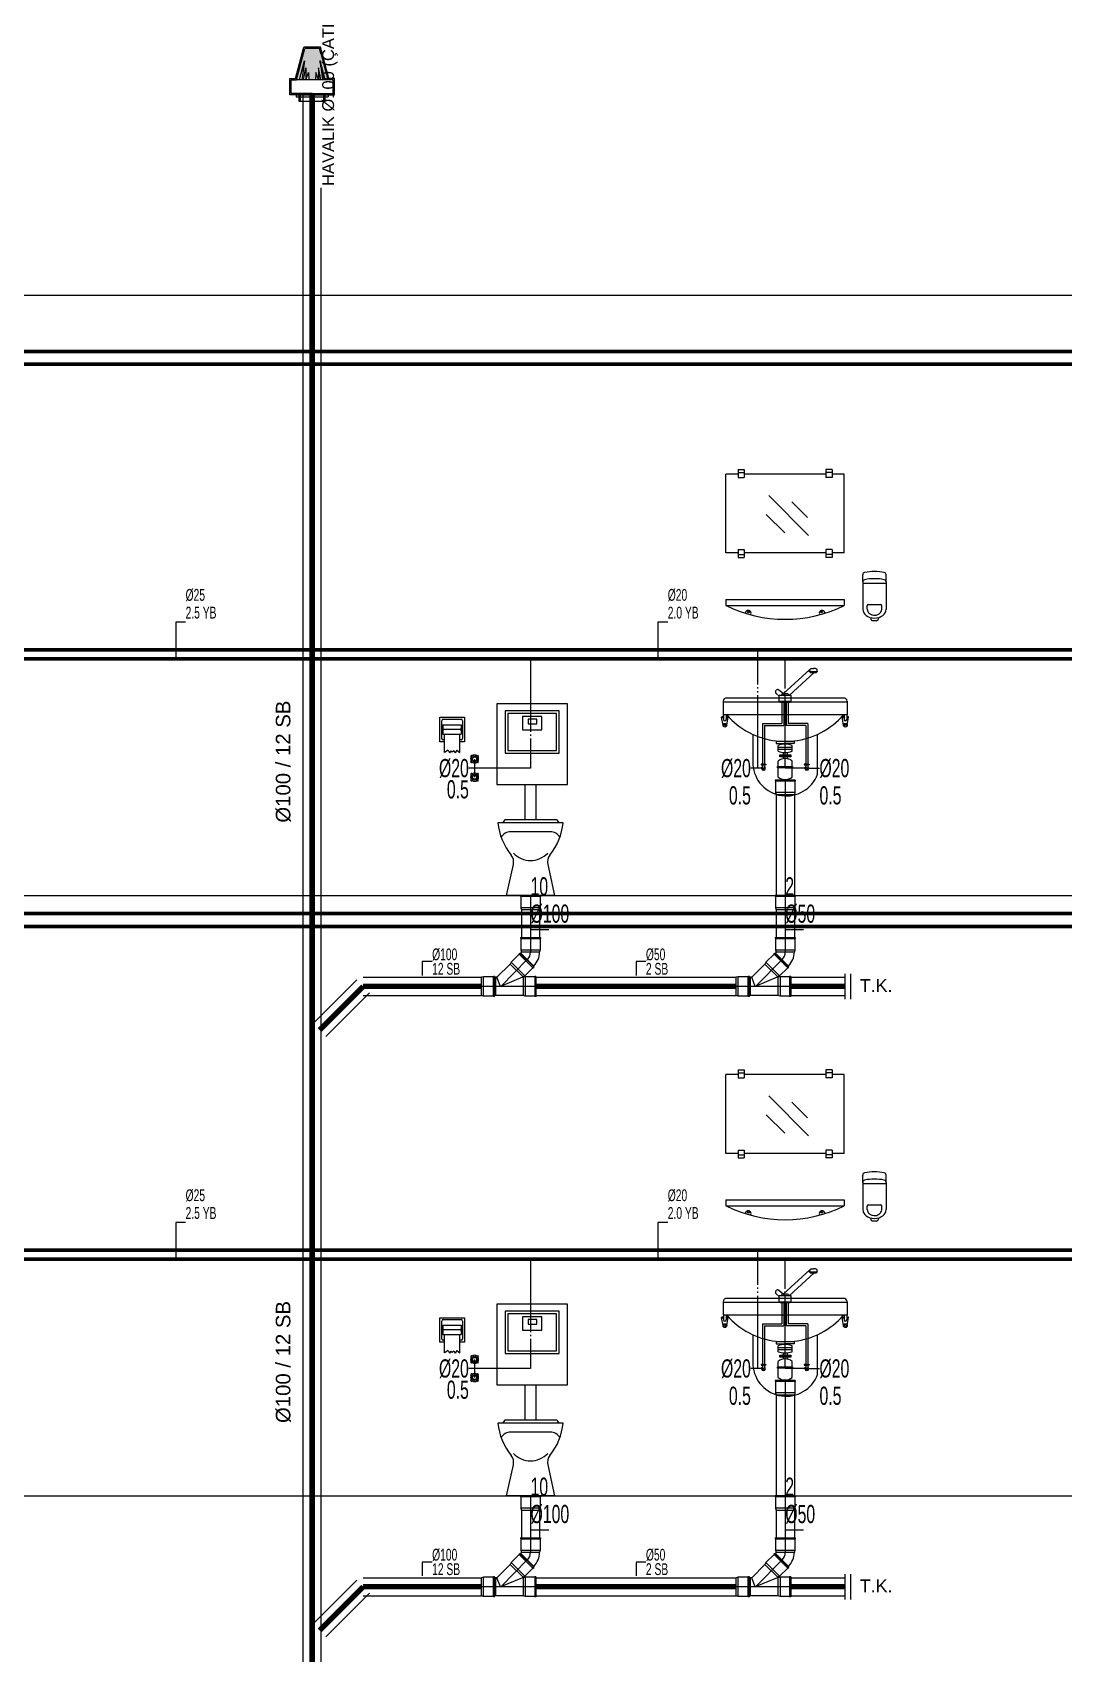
# Model space of a CAD drawing. Header units: centimetres. Extents: x -3962 to 30527, y -2 to 2802.
# Drawn here: x 17106 to 17673, y 913 to 1804 of the extents above; entities that cross this region are included whole.
import ezdxf
from ezdxf.enums import TextEntityAlignment as Align

# ---------------------------------------------------------------- set-up
doc = ezdxf.new("R2010")
doc.units = ezdxf.units.CM
for name, pattern in [('BASMA HATTI', [31, 25, -6]), ('PIS', [38, 30, -8]), ('PISSU HATTI', [26, 20, -6]), ('SICAK', [4.6, 4, -0.15, 0.075, -0.15, 0.075, -0.15]), ('SOGUK', [4.375, 4, -0.15, 0.075, -0.15])]:
    doc.linetypes.add(name, pattern=pattern)
for name, color, linetype in [('MTY-PIS-SU-BORUSU', 6, 'PIS'), ('MTY-PISSU-BORU-TAVANDAN', 6, 'PISSU HATTI'), ('MTY-PISSU-CAP', 211, 'CONTINUOUS'), ('MTY-PVC', 43, 'CONTINUOUS'), ('MTY-SICAKSU-BORU', 1, 'BASMA HATTI'), ('MTY-SOGUKSU-BORU', 5, 'CONTINUOUS'), ('MTY-TEFRIS', 15, 'CONTINUOUS'), ('MTY-TEMIZSU-CAP', 101, 'CONTINUOUS'), ('MTY-YUK-BIRIMI', 7, 'CONTINUOUS'), ('ROTAS-PIS-SU-BORUSU', 6, 'PIS'), ('ROTAS-PISSU-CAP', 211, 'CONTINUOUS'), ('ROTAS-PVC', 43, 'CONTINUOUS'), ('ROTAS-SEMA', 8, 'CONTINUOUS'), ('ROTAS-SICAKSU-BORU', 1, 'BASMA HATTI'), ('ROTAS-SOGUKSU-BORU', 5, 'CONTINUOUS'), ('ROTAS-TEFRIS', 15, 'CONTINUOUS')]:
    doc.layers.add(name, color=color, linetype=linetype)
doc.styles.add('CAP', font='wturkce.SHX', dxfattribs={"width": 0.65})
doc.styles.add('MTY_CAP', font='wturkce.SHX', dxfattribs={"width": 0.65, "height": 20})
doc.styles.add('ROTAS', font='arial.ttf')
doc.linetypes.add('PİS SU', pattern='A,6,-0.4,[")",Standard,S=1,R=0,X=-0.1,Y=-0.375],-0.2', length=6.6)

# ---------------------------------------------------------------- blocks, each defined once
blk = doc.blocks.new('KLOZET1 KOLON')
at = {"layer": 'MTY-SOGUKSU-BORU', "linetype": 'SOGUK', "ltscale": 10}
for p, q in [((0, 130), (0, 70)), ((-30.75, 75), (-30.75, 65)), ((0, 70), (-30.74, 70))]:
    blk.add_line(p, q, dxfattribs=at)
at = {"layer": 'MTY-TEFRIS', "color": 2}
for p, q in [((20.33, 105.41), (-18.6, 105.41)), ((-18.6, 105.41), (-18.6, 61.05)), ((15.66, 101.52), (-13.93, 101.52)), ((-13.93, 101.52), (-13.93, 78.17)), ((14.22, 100.08), (-12.49, 100.08)), ((-12.49, 100.08), (-12.49, 79.61)), ((6.2, 98.31), (-4.47, 98.31)), ((-4.47, 98.31), (-4.47, 90.98)), ((6.2, 90.98), (6.2, 98.31)), ((14.22, 79.61), (14.22, 100.08)), ((15.66, 78.17), (15.66, 101.52)), ((20.33, 61.05), (20.33, 105.41)), ((-49.8, 84.47), (-49.8, 97.91)), ((-49.8, 97.91), (-36.36, 97.91)), ((-48.79, 86.32), (-48.79, 96.06)), ((-48.12, 91.86), (-48.79, 91.86)), ((-48.79, 91.86), (-48.79, 90.52)), ((-48.79, 90.52), (-48.12, 90.52)), ((-48.12, 93.71), (-48.12, 88.67)), ((-48.12, 93.71), (-38.04, 93.71)), ((-48.12, 90.52), (-48.12, 91.86)), ((-38.04, 91.19), (-48.12, 91.19)), ((-47.95, 96.9), (-38.21, 96.9)), ((-38.04, 93.71), (-38.04, 88.67)), ((-38.04, 91.86), (-37.37, 91.86)), ((-38.04, 90.52), (-38.04, 91.86)), ((-37.37, 90.52), (-38.04, 90.52)), ((-37.37, 96.06), (-37.37, 86.32)), ((-37.37, 91.86), (-37.37, 90.52)), ((-36.36, 97.91), (-36.36, 84.47)), ((-4.47, 90.98), (6.2, 90.98)), ((3.46, 96.95), (-1.31, 96.95)), ((-1.31, 96.95), (-1.31, 94.29)), ((-1.31, 94.29), (3.46, 94.29)), ((3.46, 94.29), (3.46, 96.95)), ((-47.28, 84.47), (-49.8, 84.47)), ((-48.12, 88.67), (-38.04, 88.67)), ((-47.28, 85.48), (-47.95, 85.48)), ((-47.28, 78.59), (-47.28, 88.67)), ((-38.88, 78.59), (-38.88, 88.67)), ((-38.88, 78.59), (-38.88, 88.67)), ((-38.21, 85.48), (-38.88, 85.48)), ((-36.36, 84.47), (-38.88, 84.47)), ((-45.29, 79.81), (-47.28, 78.59)), ((-45.29, 79.81), (-44.6, 78.35)), ((-43.76, 79.57), (-44.6, 78.35)), ((-43.76, 79.57), (-43.08, 78.84)), ((-42.24, 79.57), (-43.08, 78.84)), ((-42.24, 79.57), (-41.4, 78.46)), ((-40.56, 79.83), (-41.4, 78.46)), ((-40.56, 79.83), (-38.88, 78.59)), ((-13.93, 78.17), (15.66, 78.17)), ((-12.49, 79.61), (14.22, 79.61)), ((-18.6, 61.05), (20.33, 61.05)), ((-3.11, 61.05), (-3.11, 41.5)), ((2.9, 61.05), (2.9, 41.5)), ((17.91, 40), (-17.91, 40)), ((-14.2, 41.5), (-15.36, 40)), ((14.4, 41.5), (-14.2, 41.5)), ((14.4, 41.5), (15.56, 40)), ((10.91, 35), (-10.91, 35)), ((-13.25, 0), (-9.42, 17.01)), ((9.42, 17.01), (13.25, 0)), ((13.25, 0), (-13.25, 0)), ((-13.25, 0), (13.25, 0))]:
    blk.add_line(p, q, dxfattribs=at)
at = {"layer": 'MTY-TEFRIS', "color": 4}
for centre, radius in [((-30.75, 75), 1.54), ((-30.75, 75), 1.1), ((-30.75, 65), 1.54), ((-30.75, 65), 1.1)]:
    blk.add_circle(centre, radius, dxfattribs=at)
at = {"layer": 'MTY-TEFRIS', "color": 2}
for centre, radius, start, end in [((-47.95, 96.06), 0.84, 90, 180), ((-38.21, 96.06), 0.84, 0, 90), ((-47.95, 86.32), 0.84, 180, 270), ((-38.21, 86.32), 0.84, 270, 360), ((15.27, 43.1), 33.32, 185.34064, 219.04334), ((-15.27, 43.1), 33.32, 320.95666, 354.65936), ((-10.91, 29), 6, 90, 150.54771), ((10.91, 29), 6, 29.45229, 90), ((-15.28, 18.33), 6, 347.31961, 39.04334), ((0, 32.24), 13.03, 223.67167, 316.32833), ((15.28, 18.33), 6, 140.95666, 192.68039)]:
    blk.add_arc(centre, radius, start, end, dxfattribs=at)
at = {"layer": 'MTY-TEFRIS', "color": 4}
for centre, radius, start, end in [((-30.75, 75), 2.22, 144.42463, 215.30307), ((-32.48, 73.28), 0.321, 139.13539, 310.58802), ((-32.47, 76.73), 0.321, 49.13539, 220.58802), ((-34.63, 75.01), 2.44, 320.91318, 350.03622), ((-34.63, 75.01), 2.44, 9.69149, 38.67071), ((-30.76, 71.11), 2.44, 99.68719, 128.81024), ((-30.74, 78.89), 2.44, 231.05269, 260.03192), ((-30.75, 75), 2.22, 234.42033, 305.29878), ((-30.75, 75), 2.22, 101.18793, 125.29878), ((-30.75, 75), 2.22, 54.42033, 101.18793), ((-30.74, 78.89), 2.44, 279.68719, 308.81024), ((-30.76, 71.11), 2.44, 51.05269, 80.03192), ((-26.86, 74.99), 2.44, 140.91318, 170.03622), ((-26.86, 74.99), 2.44, 189.69149, 218.67071), ((-29.02, 73.27), 0.321, 229.13539, 40.58802), ((-29.02, 76.72), 0.321, 319.13539, 130.58802), ((-30.75, 75), 2.22, 341.62361, 35.30307), ((-30.75, 75), 2.22, 324.42463, 341.62361), ((-30.75, 65), 2.22, 144.34276, 215.22121), ((-32.48, 63.28), 0.321, 139.05352, 310.50616), ((-32.47, 66.73), 0.321, 49.05352, 220.50616), ((-34.63, 65.01), 2.44, 320.83131, 349.95435), ((-34.63, 65.01), 2.44, 9.60962, 38.58885), ((-30.76, 61.11), 2.44, 99.60533, 128.72837), ((-30.73, 68.89), 2.44, 230.97083, 259.95006), ((-30.75, 65), 2.22, 234.33847, 305.21692), ((-30.75, 65), 2.22, 101.10606, 125.21692), ((-30.75, 65), 2.22, 54.33847, 101.10606), ((-30.76, 61.11), 2.44, 50.97083, 79.95006), ((-30.73, 68.89), 2.44, 279.60533, 308.72837), ((-26.86, 64.99), 2.44, 140.83131, 169.95435), ((-26.86, 64.99), 2.44, 189.60962, 218.58885), ((-29.03, 63.27), 0.321, 229.05352, 40.50616), ((-29.01, 66.72), 0.321, 319.05352, 130.50616), ((-30.75, 65), 2.22, 324.34276, 341.54174), ((-30.75, 65), 2.22, 341.54174, 35.22121)]:
    blk.add_arc(centre, radius, start, end, dxfattribs=at)
at = {"layer": 'MTY-TEMIZSU-CAP', "lineweight": -3, "ltscale": 100}
blk.add_line((-30.75, 70), (-33.91, 70), dxfattribs=at)
at = {"layer": 'MTY-PISSU-CAP', "lineweight": -3, "ltscale": 100, "style": 'CAP', "width": 0.65}
blk.add_attdef('PSCP', text='', height=10, dxfattribs=at).set_placement((0, -10), align=Align.MIDDLE_LEFT)
at = {"layer": 'MTY-TEMIZSU-CAP', "color": 101, "style": 'CAP', "width": 0.65}
blk.add_attdef('SOCP', text='', height=10, dxfattribs=at).set_placement((-33.91, 70), align=Align.MIDDLE_RIGHT)
at = {"layer": 'MTY-YUK-BIRIMI', "color": 101, "style": 'CAP', "width": 0.65}
blk.add_attdef('SO', text='', height=10, dxfattribs=at).set_placement((-33.91, 58.33), align=Align.MIDDLE_RIGHT)
at = {"layer": 'MTY-YUK-BIRIMI', "color": 211, "lineweight": -3, "ltscale": 100, "style": 'CAP', "width": 0.65}
blk.add_attdef('PS', text='', height=10, dxfattribs=at).set_placement((0, 5), align=Align.MIDDLE_LEFT)
blk = doc.blocks.new('PVC CATAL SAG')
at = {"layer": 'MTY-PIS-SU-BORUSU', "linetype": 'PİS SU', "ltscale": 5}
for p, q in [((0, 0), (0, -23.03)), ((0, -23.03), (0, -31.02)), ((-1.76, -35.26), (-16.12, -49.85)), ((3, -50), (-27, -50))]:
    blk.add_line(p, q, dxfattribs=at)
blk.add_arc((-6, -31.02), 6, 315, 0, dxfattribs=at)
at = {"layer": 'MTY-PISSU-CAP', "lineweight": -3, "ltscale": 100}
for p, q in [((0, -15.84), (0, -25.84)), ((10, -18.89), (0, -18.89))]:
    blk.add_line(p, q, dxfattribs=at)
at = {"layer": 'MTY-PVC', "color": 43}
for p, q in [((-5.5, 0), (-5.5, -0.6)), ((5.5, 0), (-5.5, 0)), ((-5.3, -0.6), (-5.5, -0.6)), ((5.3, -0.6), (-5.3, -0.6)), ((-5.3, -0.6), (-5.3, -6.85)), ((5.3, -6.85), (-5.3, -6.85)), ((-5.3, -6.85), (-5, -7.99)), ((5, -7.99), (-5, -7.99)), ((-5, -7.99), (-5, -22.87)), ((5.3, -6.85), (5, -7.99)), ((5, -7.99), (5, -22.87)), ((5.5, -0.6), (5.3, -0.6)), ((5.3, -0.6), (5.3, -6.85)), ((5.5, 0), (5.5, -0.6)), ((-5.5, -23.03), (-5.5, -23.63)), ((-5.5, -23.03), (-4.97, -23.03)), ((-5.5, -23.63), (-5.3, -23.63)), ((-5.3, -23.63), (5.3, -23.63)), ((-5.3, -23.63), (-5.3, -29.88)), ((-5, -23.03), (5.03, -23.03)), ((5.03, -23.03), (5.5, -23.03)), ((5.3, -23.63), (5.5, -23.63)), ((5.3, -23.63), (5.3, -29.88)), ((5.5, -23.03), (5.5, -23.63)), ((-6.17, -32.27), (-10.59, -36.69)), ((-5.88, -31.7), (-6.31, -32.13)), ((-5.88, -31.7), (-6.31, -32.13)), ((-6.31, -32.13), (-6.17, -32.27)), ((-6.31, -32.13), (-6.17, -32.27)), ((-6.17, -32.27), (1.33, -39.76)), ((-5.88, -31.7), (-5.58, -32.01)), ((-5.88, -31.7), (-5.58, -32.01)), ((-5.29, -31.73), (-5.58, -32.01)), ((-5.58, -32.01), (1.54, -39.13)), ((-5.3, -29.88), (5.3, -29.88)), ((-5.3, -29.88), (-5, -31.02)), ((-5.29, -31.73), (1.78, -38.8)), ((-5, -31.02), (5, -31.02)), ((5.3, -29.88), (5, -31.02)), ((-19.73, -44.5), (-20.33, -44.5)), ((-20.33, -44.7), (-20.33, -44.5)), ((-19.73, -45), (-19.73, -44.5)), ((-11.15, -37.73), (-18.46, -45)), ((-10.59, -36.69), (-11.15, -37.73)), ((-11.15, -37.73), (-4.14, -44.75)), ((-10.59, -36.69), (-3.09, -44.18)), ((-3.09, -44.18), (-4.14, -44.75)), ((1.33, -39.76), (-3.09, -44.18)), ((1.33, -39.76), (1.47, -39.9)), ((1.33, -39.76), (1.47, -39.9)), ((1.89, -39.48), (1.47, -39.9)), ((1.89, -39.48), (1.47, -39.9)), ((1.78, -38.8), (1.5, -39.08)), ((1.5, -39.08), (1.89, -39.48)), ((1.5, -39.08), (1.89, -39.48)), ((3, -44.5), (2.4, -44.5)), ((2.4, -44.5), (2.4, -44.7)), ((3, -44.5), (3, -45)), ((-25.86, -44.7), (-27, -45)), ((-27, -55), (-27, -45)), ((-25.86, -55.3), (-25.86, -44.7)), ((-20.33, -44.7), (-25.86, -44.7)), ((-20.33, -55.3), (-20.33, -44.7)), ((-19.73, -55), (-19.73, -45)), ((-19.33, -45), (-19.73, -45)), ((-18.46, -45), (-19.33, -45)), ((-19.33, -45), (-19.33, -55)), ((-19.33, -45), (-19.33, -55)), ((-19.33, -55), (-19.33, -45)), ((-19.33, -45), (-19.33, -55)), ((-16.5, -50), (-18.46, -45)), ((-4.43, -45), (-16.5, -50)), ((-4.14, -44.75), (-4.43, -45)), ((-4.02, -45), (-4.42, -45)), ((-2.88, -44.7), (-4.02, -45)), ((-4.02, -45), (-4.02, -55)), ((2.4, -44.7), (-2.88, -44.7)), ((-2.88, -44.7), (-2.88, -55.3)), ((2.4, -44.7), (2.4, -55.3)), ((3, -45), (3, -55)), ((-25.86, -55.3), (-27, -55)), ((-20.33, -55.3), (-25.86, -55.3)), ((-20.33, -55.5), (-20.33, -55.3)), ((-19.73, -55.5), (-20.33, -55.5)), ((-19.73, -55.5), (-19.73, -55)), ((-19.33, -55), (-19.73, -55)), ((-4.02, -55), (-19.33, -55)), ((-2.88, -55.3), (-4.02, -55)), ((2.4, -55.3), (-2.88, -55.3)), ((2.4, -55.3), (2.4, -55.5)), ((3, -55.5), (2.4, -55.5)), ((3, -55), (3, -55.5))]:
    blk.add_line(p, q, dxfattribs=at)
for radius in [1, 11]:
    blk.add_arc((-6, -31.02), radius, 315, 0, dxfattribs=at)
blk = doc.blocks.new('LAVABO1 KOLON')
at = {"layer": 'MTY-PISSU-BORU-TAVANDAN', "linetype": 'PİS SU', "ltscale": 5}
blk.add_line((0, 63.37), (0, 0), dxfattribs=at)
at = {"layer": 'MTY-PVC', "color": 43}
for p, q in [((-5.5, 63.37), (-5.5, 62.77)), ((-5.03, 63.37), (-5.5, 63.37)), ((-5.3, 62.77), (-5.5, 62.77)), ((5.3, 62.77), (-5.3, 62.77)), ((-5.3, 62.77), (-5.3, 56.52)), ((5, 63.37), (-5.03, 63.37)), ((5.5, 63.37), (4.97, 63.37)), ((5.5, 62.77), (5.3, 62.77)), ((5.3, 62.77), (5.3, 56.52)), ((5.5, 63.37), (5.5, 62.77)), ((5.3, 56.52), (-5.3, 56.52)), ((-5.3, 56.52), (-5, 55.38)), ((5, 55.38), (-5, 55.38)), ((-5, 55.38), (-5, 0)), ((5.3, 56.52), (5, 55.38)), ((5, 55.38), (5, 0))]:
    blk.add_line(p, q, dxfattribs=at)
at = {"layer": 'MTY-SICAKSU-BORU', "linetype": 'SICAK', "ltscale": 10}
for p, q in [((-15, 70), (-15, 135)), ((-13.06, 70), (-15.15, 70))]:
    blk.add_line(p, q, dxfattribs=at)
at = {"layer": 'MTY-SOGUKSU-BORU', "linetype": 'SOGUK', "ltscale": 10}
for p, q in [((0, 70), (0, 130)), ((11.84, 70), (0, 70))]:
    blk.add_line(p, q, dxfattribs=at)
at = {"layer": 'MTY-TEFRIS', "color": 2}
for p, q in [((-25.82, 234.09), (-22.51, 234.09)), ((-25.82, 234.09), (-25.82, 229.75)), ((-25.82, 232.44), (-22.51, 232.44)), ((-22.51, 234.09), (-22.51, 229.75)), ((22.38, 234.09), (22.38, 229.75)), ((25.69, 234.09), (22.38, 234.09)), ((25.69, 232.44), (22.38, 232.44)), ((25.69, 234.09), (25.69, 229.75)), ((-32.57, 188.24), (-32.57, 231.58)), ((-25.82, 231.58), (-32.57, 231.58)), ((-25.82, 229.75), (-22.51, 229.75)), ((22.38, 231.58), (-22.51, 231.58)), ((25.69, 229.75), (22.38, 229.75)), ((32.43, 231.58), (25.69, 231.58)), ((32.43, 188.24), (32.43, 231.58)), ((12.73, 197.94), (-9.11, 219.78)), ((12.3, 207.69), (3.7, 216.28)), ((-0.23, 199.25), (-10.42, 209.44)), ((-25.82, 188.24), (-32.57, 188.24)), ((-25.82, 190.07), (-22.51, 190.07)), ((-25.82, 190.07), (-25.82, 185.73)), ((-25.82, 187.38), (-22.51, 187.38)), ((-22.51, 190.07), (-22.51, 185.73)), ((22.38, 188.24), (-22.51, 188.24)), ((25.69, 190.07), (22.38, 190.07)), ((22.38, 190.07), (22.38, 185.73)), ((25.69, 187.38), (22.38, 187.38)), ((25.69, 190.07), (25.69, 185.73)), ((32.43, 188.24), (25.69, 188.24)), ((-25.82, 185.73), (-22.51, 185.73)), ((25.69, 185.73), (22.38, 185.73)), ((42.63, 172.3), (42.63, 176.3)), ((42.63, 172.3), (42.63, 157.29)), ((42.63, 171.69), (55.43, 171.69)), ((55.43, 172.3), (55.43, 176.3)), ((55.43, 172.3), (55.43, 157.29)), ((-32.57, 162.6), (32.43, 162.6)), ((-32.57, 162.6), (-32.57, 159.35)), ((32.43, 162.6), (32.43, 159.35)), ((42.63, 160.49), (42.63, 157.29)), ((-32.57, 159.35), (32.43, 159.35)), ((45.03, 157.29), (45.03, 159.25)), ((45.67, 159.89), (52.39, 159.89)), ((47.03, 152.73), (47.03, 151.69)), ((47.83, 150.89), (47.03, 151.69)), ((50.23, 150.89), (51.03, 151.69)), ((51.03, 152.73), (51.03, 151.69)), ((53.03, 157.29), (53.03, 159.25)), ((50.23, 150.89), (47.83, 150.89))]:
    blk.add_line(p, q, dxfattribs=at)
at = {"layer": 'MTY-TEFRIS', "color": 4}
for p, q in [((13.42, 124.12), (-1.18, 110.86)), ((15.9, 122.47), (2.06, 109.89)), ((13.33, 122.84), (13.42, 123.75)), ((13.33, 122.84), (15.52, 122.84)), ((13.73, 122.84), (13.73, 122.47)), ((17.24, 122.84), (13.73, 122.84)), ((13.73, 122.47), (17.24, 122.47)), ((14.5, 124.72), (15.52, 124.72)), ((16.54, 124.72), (15.52, 124.72)), ((17.71, 122.84), (15.52, 122.84)), ((17.24, 122.47), (17.24, 122.84)), ((17.71, 122.84), (17.61, 123.75)), ((32.13, 108.5), (-32.26, 108.5)), ((-4.98, 112.8), (-5.17, 112.58)), ((-5.05, 111.05), (-3.37, 109.62)), ((-1.11, 110.92), (-3.46, 112.92)), ((-3.37, 106.7), (-3.37, 109.89)), ((3.21, 109.89), (-3.37, 109.89)), ((-2.17, 109.96), (-2.24, 109.89)), ((-1.1, 110.86), (-0.08, 110.86)), ((0.94, 110.86), (-0.08, 110.86)), ((3.21, 106.7), (3.21, 109.89)), ((-33.89, 98.28), (-34.71, 98.28)), ((-34.19, 106.7), (-34.19, 99.25)), ((34.06, 106.3), (-34.19, 106.3)), ((34.06, 99.25), (-34.19, 99.25)), ((-33.89, 99.25), (-33.89, 96.72)), ((-32.42, 99.25), (-32.42, 96.72)), ((-31.61, 98.28), (-32.42, 98.28)), ((-3.37, 106.7), (3.21, 106.7)), ((-2.88, 106.7), (-2.88, 106.29)), ((-2.88, 106.29), (2.75, 106.29)), ((-2.14, 106.29), (-2.14, 106.1)), ((1.98, 106.09), (-2.14, 106.09)), ((-1.83, 106.07), (-1.83, 94.44)), ((-0.75, 106.07), (-0.75, 93.36)), ((0.59, 106.07), (0.59, 93.36)), ((1.67, 106.07), (1.67, 94.44)), ((1.98, 106.29), (1.98, 106.09)), ((2.75, 106.29), (2.75, 106.7)), ((31.48, 98.28), (32.29, 98.28)), ((32.29, 99.25), (32.29, 96.72)), ((33.76, 99.25), (33.76, 96.72)), ((33.76, 98.28), (34.58, 98.28)), ((34.06, 106.7), (34.06, 99.25)), ((-34.19, 93.55), (-34.97, 97.93)), ((-32.13, 93.55), (-31.35, 97.93)), ((-12.51, 94.44), (-12.51, 72.2)), ((-12.51, 94.44), (-1.83, 94.44)), ((-11.43, 93.36), (-11.43, 72.2)), ((-11.43, 93.36), (-0.75, 93.36)), ((11.27, 93.36), (0.59, 93.36)), ((12.35, 94.44), (1.67, 94.44)), ((11.27, 93.36), (11.27, 72.2)), ((12.35, 94.44), (12.35, 72.2)), ((32, 93.55), (31.22, 97.93)), ((34.06, 93.55), (34.84, 97.93)), ((-17.73, 71.86), (-17.73, 88.48)), ((-4.99, 84.92), (-4.99, 83.48)), ((4.86, 84.63), (-4.99, 84.63)), ((-4.99, 83.48), (-0.07, 83.48)), ((-3.84, 79.22), (-3.84, 82.47)), ((3.71, 81.31), (-3.84, 81.31)), ((3.71, 80.24), (-3.84, 80.24)), ((-1.15, 83.48), (-1.15, 83.13)), ((4.86, 83.48), (-0.07, 83.48)), ((1.02, 83.48), (1.02, 83.13)), ((3.71, 79.22), (3.71, 82.47)), ((4.86, 84.92), (4.86, 83.48)), ((17.73, 66.66), (17.73, 88.54)), ((-11.97, 72.2), (-13.33, 72.2)), ((-13.33, 72.2), (-13.33, 71.8)), ((-13.33, 71.8), (-11.97, 71.8)), ((-12.51, 71.8), (-12.51, 70)), ((-12.51, 71.8), (-12.51, 70)), ((-11.97, 72.2), (-10.61, 72.2)), ((-10.61, 71.8), (-11.97, 71.8)), ((-11.43, 71.8), (-11.43, 70)), ((-11.43, 71.8), (-11.43, 70)), ((-10.61, 72.2), (-10.61, 71.8)), ((-3.84, 70.82), (-3.84, 73.87)), ((-3.04, 76.14), (-3.04, 77.37)), ((-3.04, 77.37), (3.04, 77.37)), ((3.04, 76.8), (-3.04, 76.8)), ((3.04, 76.14), (-3.04, 76.14)), ((-1.15, 78.56), (-1.15, 77.37)), ((-1.15, 76.14), (-1.15, 75.24)), ((1.02, 78.56), (1.02, 77.37)), ((1.02, 76.14), (1.02, 75.24)), ((3.04, 77.37), (3.04, 76.14)), ((3.71, 70.82), (3.71, 73.87)), ((11.84, 72.2), (10.48, 72.2)), ((10.48, 72.2), (10.48, 71.8)), ((10.48, 71.8), (11.84, 71.8)), ((11.3, 71.8), (11.3, 70)), ((11.3, 71.8), (11.3, 70)), ((11.84, 72.2), (13.2, 72.2)), ((13.2, 71.8), (11.84, 71.8)), ((12.38, 71.8), (12.38, 70)), ((12.38, 71.8), (12.38, 70)), ((13.2, 72.2), (13.2, 71.8)), ((-12.51, 70), (-11.43, 70)), ((-4.34, 70.18), (-4.34, 70.82)), ((-4.34, 70.82), (4.07, 70.82)), ((4.07, 70.18), (-4.34, 70.18)), ((-3.84, 65.06), (-3.84, 70.18)), ((3.71, 65.06), (3.71, 70.18)), ((4.07, 70.82), (4.07, 70.18)), ((12.38, 70), (11.3, 70))]:
    blk.add_line(p, q, dxfattribs=at)
at = {"layer": 'MTY-TEFRIS', "color": 2}
for centre in [(-20.17, 155.82), (20.04, 155.82)]:
    blk.add_circle(centre, 0.437, dxfattribs=at)
at = {"layer": 'MTY-TEFRIS', "color": 4}
for centre, radius in [((-34.52, 97.85), 0.254), ((-31.8, 97.85), 0.254), ((31.67, 97.85), 0.254), ((34.39, 97.85), 0.254), ((-33.16, 93.55), 1.03), ((-33.16, 93.55), 0.556), ((33.03, 93.55), 1.03), ((33.03, 93.55), 0.556)]:
    blk.add_circle(centre, radius, dxfattribs=at)
at = {"layer": 'MTY-TEFRIS', "color": 2}
for centre, radius, start, end in [((43.91, 176.3), 1.28, 103.34236, 180), ((43.91, 172.3), 1.28, 103.34236, 180), ((49.03, 150.65), 27.43, 78.61461, 101.38539), ((49.03, 146.65), 27.43, 78.61461, 101.38539), ((54.15, 176.3), 1.28, 0, 76.65764), ((54.15, 172.3), 1.28, 0, 76.65764), ((-0.07, 225.21), 73.43, 243.73196, 296.26804), ((-20.32, 155.17), 1.53, 324.18851, 183.54429), ((20.19, 155.17), 1.53, 356.45571, 215.81149), ((45.67, 159.25), 0.64, 90, 180), ((52.39, 159.25), 0.64, 0, 90)]:
    blk.add_arc(centre, radius, start, end, dxfattribs=at)
at = {"layer": 'MTY-TEFRIS', "color": 4}
for centre, radius, start, end in [((14.5, 123.64), 1.08, 90, 174.07007), ((16.54, 123.64), 1.08, 5.92993, 90), ((-32.19, 106.5), 2.01, 88.09528, 174.20104), ((-4.35, 111.88), 1.08, 139.57371, 229.57371), ((-4.16, 112.1), 1.08, 49.57371, 139.57371), ((-1.1, 109.78), 1.08, 90, 174.07007), ((0.94, 109.78), 1.08, 5.92993, 90), ((32.06, 106.5), 2.01, 5.79896, 91.90472), ((-34.67, 97.98), 0.308, 97.40292, 189.73542), ((-0.07, 127.1), 42.47, 220.97797, 263.34526), ((-31.65, 97.98), 0.308, 350.26458, 82.59708), ((-0.07, 127.1), 42.47, 276.65474, 319.02203), ((31.52, 97.98), 0.308, 97.40292, 189.73542), ((34.54, 97.98), 0.308, 350.26458, 82.59708), ((-33.16, 96.72), 0.735, 180, 0), ((33.03, 96.72), 0.735, 180, 0), ((-0.07, 72.87), 10.32, 68.53271, 111.46729), ((0.55, 73.03), 18.32, 183.67178, 339.66251), ((-0.07, 88.83), 10.32, 248.53271, 291.46729), ((-0.07, 69.47), 5.8, 49.37058, 130.62942), ((-11.97, 70), 1.09, 119.88579, 60.11421), ((-11.97, 70.09), 0.548, 189.04535, 350.95465), ((-0.07, 69.47), 5.8, 229.37058, 310.62942), ((11.84, 70), 1.09, 119.88579, 60.11421), ((11.84, 70.09), 0.548, 189.04535, 350.95465)]:
    blk.add_arc(centre, radius, start, end, dxfattribs=at)
at = {"layer": 'MTY-TEFRIS', "color": 2}
blk.add_ellipse((49.03, 157.29), major_axis=(6.4, 0), ratio=0.75, start_param=3.141593, end_param=6.283185, dxfattribs=at)
blk.add_open_spline([(45.03, 157.29), (45.03, 156.85), (45.14, 156.42), (45.6, 155.59), (45.95, 155.2), (46.86, 154.56), (47.42, 154.32), (48.62, 154.06), (50.06, 154.05), (50.48, 154.26), (51.05, 154.49), (52, 155.09), (52.37, 155.48), (52.87, 156.29), (53.01, 156.73), (53.03, 157.2), (53.03, 157.24), (53.03, 157.29)], degree=3, knots=[0, 0, 0, 0, 0.442663, 0.442663, 0.885326, 0.885326, 1.327989, 1.327989, 1.770652, 1.770652, 2.213315, 2.213315, 2.655978, 2.655978, 3.098641, 3.098641, 3.141579, 3.141579, 3.141579, 3.141579], dxfattribs=at)
at = {"layer": 'MTY-TEMIZSU-CAP'}
for p, q in [((-15.15, 70), (-18.9, 70)), ((12.93, 70), (18.77, 70))]:
    blk.add_line(p, q, dxfattribs=at)
at = {"layer": 'MTY-PISSU-CAP', "lineweight": -3, "ltscale": 100, "style": 'CAP', "width": 0.65}
blk.add_attdef('PSCP', text='', height=10, dxfattribs=at).set_placement((0, -10), align=Align.MIDDLE_LEFT)
at = {"layer": 'MTY-TEMIZSU-CAP', "color": 101, "style": 'CAP', "width": 0.65}
blk.add_attdef('SCCP', text='', height=10, dxfattribs=at).set_placement((-18.9, 70), align=Align.MIDDLE_RIGHT)
blk.add_attdef('SOCP', text='', height=10, dxfattribs=at).set_placement((18.77, 70), align=Align.MIDDLE_LEFT)
at = {"layer": 'MTY-YUK-BIRIMI', "color": 101, "style": 'CAP', "width": 0.65}
blk.add_attdef('SC', text='', height=10, dxfattribs=at).set_placement((-18.9, 55), align=Align.MIDDLE_RIGHT)
blk.add_attdef('SO', text='', height=10, dxfattribs=at).set_placement((18.81, 55), align=Align.MIDDLE_LEFT)
at = {"layer": 'MTY-YUK-BIRIMI', "color": 211, "lineweight": -3, "ltscale": 100, "style": 'CAP', "width": 0.65}
blk.add_attdef('PS', text='', height=10, dxfattribs=at).set_placement((0, 5), align=Align.MIDDLE_LEFT)
blk = doc.blocks.new('MTY-PIS SU CAP SB')
at = {"layer": 'MTY-PISSU-CAP'}
for p, q in [((0.83, 1.17), (0, 1.17)), ((0, 1.17), (0, 0))]:
    blk.add_line(p, q, dxfattribs=at)
at = {"layer": 'MTY-PISSU-CAP', "style": 'MTY_CAP', "width": 0.65}
blk.add_attdef('PSCP_001', (0.83, 1.29), '', height=1, dxfattribs=at)
at = {"layer": 'MTY-YUK-BIRIMI', "color": 211, "style": 'MTY_CAP', "width": 0.65}
blk.add_attdef('PS_001', (0.83, 0.07), '', height=1, dxfattribs=at)
blk = doc.blocks.new('MTY-TEMIZ SU CAP MB')
at = {"layer": 'MTY-TEMIZSU-CAP'}
for p, q in [((0.83, 3.1), (0, 3.1)), ((0, 3.1), (0, 0))]:
    blk.add_line(p, q, dxfattribs=at)
at = {"layer": 'MTY-TEMIZSU-CAP', "style": 'MTY_CAP', "width": 0.65}
for tag, p in [('SOCP_001', (0.83, 4.92)), ('SCCP_001', (0.83, 1.92))]:
    blk.add_attdef(tag, p, '', height=1, dxfattribs=at)
at = {"layer": 'MTY-YUK-BIRIMI', "color": 101, "style": 'MTY_CAP', "width": 0.65}
for tag, p in [('SO_001', (0.83, 3.42)), ('SC_001', (0.83, 0.42))]:
    blk.add_attdef(tag, p, '', height=1, dxfattribs=at)
blk = doc.blocks.new('MTY-KOLON HAVALIK SAPKASI')
at = {"layer": 'MTY-PVC'}
h = blk.add_hatch(color=43, dxfattribs=at)
h.paths.add_polyline_path([(0, 15.94), (-2.56, 15.94), (-5.44, 5.17), (-4.4, 5.17), (-2.66, 11.76), (-3.57, 5.17), (-2.96, 5.17), (-2.21, 9.35), (-2.13, 5.2), (-1.3, 7.69), (-1.15, 5.17), (0, 5.17)])
h.paths.add_polyline_path([(2.56, 15.94), (0, 15.94), (0, 5.17), (1.15, 5.17), (1.3, 7.69), (2.13, 5.2), (2.21, 9.35), (2.96, 5.17), (3.57, 5.17), (2.66, 11.76), (4.4, 5.17), (5.44, 5.17)])
at = {"layer": 'MTY-PISSU-BORU-TAVANDAN', "linetype": 'PİS SU', "ltscale": 5}
for p, q in [((-5.76, 5.64), (-2.88, 16.41)), ((2.88, 16.41), (-2.88, 16.41)), ((5.76, 5.64), (2.88, 16.41)), ((-7.69, 5.64), (-5.76, 5.64)), ((-7.69, 0), (-7.69, 5.64)), ((7.69, 5.64), (5.76, 5.64)), ((7.69, 0), (7.69, 5.64)), ((-4.5, 0), (-7.69, 0)), ((-4.5, -2.26), (-4.5, 0)), ((4.5, -2.26), (4.5, 0)), ((4.5, 0), (7.69, 0)), ((4.5, -2.26), (-4.5, -2.26))]:
    blk.add_line(p, q, dxfattribs=at)
at = {"layer": 'MTY-PVC', "color": 43}
for p, q in [((-5.76, 5.64), (-2.88, 16.41)), ((-5.44, 5.17), (-2.56, 15.94)), ((-4.4, 5.17), (-2.66, 11.76)), ((-2.66, 11.76), (-3.57, 5.17)), ((2.88, 16.41), (-2.88, 16.41)), ((2.56, 15.94), (-2.56, 15.94)), ((5.44, 5.17), (2.56, 15.94)), ((4.4, 5.17), (2.66, 11.76)), ((2.66, 11.76), (3.57, 5.17)), ((5.76, 5.64), (2.88, 16.41)), ((-7.69, 5.64), (-5.76, 5.64)), ((-7.69, 0), (-7.69, 5.64)), ((-2.96, 5.17), (-2.21, 9.35)), ((-2.21, 9.35), (-2.13, 5.17)), ((-2.14, 5.17), (-1.3, 7.69)), ((-1.3, 7.69), (-1.15, 5.17)), ((1.3, 7.69), (1.15, 5.17)), ((2.14, 5.17), (1.3, 7.69)), ((2.21, 9.35), (2.13, 5.17)), ((2.96, 5.17), (2.21, 9.35)), ((7.69, 5.64), (5.76, 5.64)), ((7.69, 0), (7.69, 5.64)), ((-5.44, 0), (-7.69, 0)), ((-7.22, 0.47), (-7.22, 5.17)), ((-7.22, 5.17), (-5.44, 5.17)), ((0, 0.47), (-7.22, 0.47)), ((-5.5, 0), (-5.5, -0.6)), ((-5.5, 0), (-5, 0)), ((5.44, 5.17), (-5.44, 5.17)), ((5.44, 0), (-5.44, 0)), ((-5, 0), (5, 0)), ((-4.5, -2.26), (-4.5, 0)), ((-4.03, -2.26), (-4.03, 0)), ((0, 0.47), (7.22, 0.47)), ((4.03, -2.26), (4.03, 0)), ((4.5, -2.26), (4.5, 0)), ((5, 0), (5.5, 0)), ((7.22, 5.17), (5.44, 5.17)), ((5.44, 0), (7.69, 0)), ((5.5, 0), (5.5, -0.6)), ((7.22, 0.47), (7.22, 5.17)), ((-5.5, -0.6), (-5.3, -0.6)), ((-5.3, -0.6), (5.3, -0.6)), ((4.5, -2.26), (-4.5, -2.26)), ((5.3, -0.6), (5.5, -0.6))]:
    blk.add_line(p, q, dxfattribs=at)

msp = doc.modelspace()

# ---------------------------------------------------------------- linework, layer by layer
at = {"layer": 'ROTAS-PIS-SU-BORUSU', "const_width": 3}
for points in [[(17260, 539.5), (17260, 1770)], [(17288, 1280), (17264, 1256)], [(17288, 1280), (17353, 1280)], [(17383, 1280), (17493, 1280)], [(17523, 1280), (17553, 1280)], [(17288, 950), (17264, 926)], [(17288, 950), (17353, 950)], [(17383, 950), (17493, 950)], [(17523, 950), (17553, 950)]]:
    msp.add_lwpolyline(points, dxfattribs=at)
at = {"layer": 'ROTAS-PVC'}
for p, q in [((17255, 539.5), (17255, 1770)), ((17265, 539.5), (17265, 1770)), ((17284.46, 1283.54), (17260.46, 1259.54)), ((17288, 1285), (17353, 1285)), ((17383, 1285), (17493, 1285)), ((17523, 1285), (17553, 1285)), ((17553, 1273), (17553, 1287)), ((17556, 1273), (17556, 1287)), ((17291.54, 1276.46), (17267.54, 1252.46)), ((17288, 1275), (17353, 1275)), ((17383, 1275), (17493, 1275)), ((17523, 1275), (17553, 1275)), ((17284.46, 953.54), (17260.46, 929.54)), ((17288, 955), (17353, 955)), ((17383, 955), (17493, 955)), ((17523, 955), (17553, 955)), ((17553, 943), (17553, 957)), ((17556, 943), (17556, 957)), ((17291.54, 946.46), (17267.54, 922.46)), ((17288, 945), (17353, 945)), ((17383, 945), (17493, 945)), ((17523, 945), (17553, 945))]:
    msp.add_line(p, q, dxfattribs=at)
at = {"layer": 'ROTAS-SEMA'}
for points in [[(15140, 1660), (23910, 1660)], [(15140, 1330), (23910, 1330)], [(15140, 1000), (23910, 1000)]]:
    msp.add_lwpolyline(points, dxfattribs=at)
at = {"layer": 'ROTAS-SICAKSU-BORU', "const_width": 2}
for points in [[(18325, 1465), (15885, 1465)], [(18325, 1135), (15885, 1135)]]:
    msp.add_lwpolyline(points, dxfattribs=at)
at = {"layer": 'ROTAS-SOGUKSU-BORU', "const_width": 2}
for points in [[(15360, 775), (15360, 1622), (18716, 1622), (18716, 1460), (18790, 1460)], [(15400, 775), (15400, 1629), (21242, 1629), (21242, 1460), (21310, 1460)], [(15600, 1460), (18340, 1460)], [(15520, 775), (15520, 1320), (21260, 1320), (21260, 1130), (21310, 1130)], [(15480, 775), (15480, 1313), (18734, 1313), (18734, 1130), (18790, 1130)], [(15600, 1130), (18340, 1130)]]:
    msp.add_lwpolyline(points, dxfattribs=at)

# ---------------------------------------------------------------- block references
at = {"layer": 'ROTAS-TEFRIS'}
ref = msp.add_blockref('LAVABO1 KOLON', (17520, 1330), dxfattribs=at)
ref.add_attrib('SO', '0.5', dxfattribs={"color": 101, "height": 10, "style": 'CAP', "width": 0.65}).set_placement((17538.81, 1385), align=Align.MIDDLE_LEFT)
ref.add_attrib('SOCP', 'Ø20', dxfattribs={"color": 101, "height": 10, "style": 'CAP', "width": 0.65}).set_placement((17538.77, 1400), align=Align.MIDDLE_LEFT)
ref.add_attrib('SC', '0.5', dxfattribs={"color": 101, "height": 10, "style": 'CAP', "width": 0.65}).set_placement((17501.1, 1385), align=Align.MIDDLE_RIGHT)
ref.add_attrib('SCCP', 'Ø20', dxfattribs={"color": 101, "height": 10, "style": 'CAP', "width": 0.65}).set_placement((17501.1, 1400), align=Align.MIDDLE_RIGHT)
ref.add_attrib('PSCP', 'Ø50', dxfattribs={"lineweight": -3, "ltscale": 100, "height": 10, "style": 'CAP', "width": 0.65}).set_placement((17520, 1320), align=Align.MIDDLE_LEFT)
ref.add_attrib('PS', '2', dxfattribs={"color": 211, "lineweight": -3, "ltscale": 100, "height": 10, "style": 'CAP', "width": 0.65}).set_placement((17520, 1335), align=Align.MIDDLE_LEFT)
ref = msp.add_blockref('MTY-TEMIZ SU CAP MB', (17185, 1460), dxfattribs=dict(at, xscale=6.5, yscale=6.5))
ref.add_attrib('SO_001', '2.5 YB', (17190.42, 1482.21), dxfattribs={"color": 101, "height": 6.5, "style": 'MTY_CAP', "width": 0.65})
ref.add_attrib('SOCP_001', 'Ø25', (17190.42, 1491.96), dxfattribs={"height": 6.5, "style": 'MTY_CAP', "width": 0.65})
ref = msp.add_blockref('MTY-TEMIZ SU CAP MB', (17450, 1460), dxfattribs=dict(at, xscale=6.5, yscale=6.5))
ref.add_attrib('SO_001', '2.0 YB', (17455.42, 1482.21), dxfattribs={"color": 101, "height": 6.5, "style": 'MTY_CAP', "width": 0.65})
ref.add_attrib('SOCP_001', 'Ø20', (17455.42, 1491.96), dxfattribs={"height": 6.5, "style": 'MTY_CAP', "width": 0.65})
ref = msp.add_blockref('KLOZET1 KOLON', (17380, 1330), dxfattribs=at)
ref.add_attrib('SO', '0.5', dxfattribs={"color": 101, "height": 10, "style": 'CAP', "width": 0.65}).set_placement((17346.09, 1388.33), align=Align.MIDDLE_RIGHT)
ref.add_attrib('SOCP', 'Ø20', dxfattribs={"color": 101, "height": 10, "style": 'CAP', "width": 0.65}).set_placement((17346.09, 1400), align=Align.MIDDLE_RIGHT)
ref.add_attrib('PSCP', 'Ø100', dxfattribs={"lineweight": -3, "ltscale": 100, "height": 10, "style": 'CAP', "width": 0.65}).set_placement((17380, 1320), align=Align.MIDDLE_LEFT)
ref.add_attrib('PS', '10', dxfattribs={"color": 211, "lineweight": -3, "ltscale": 100, "height": 10, "style": 'CAP', "width": 0.65}).set_placement((17380, 1335), align=Align.MIDDLE_LEFT)
for p in [(17380, 1330), (17520, 1330), (17380, 1000), (17520, 1000)]:
    msp.add_blockref('PVC CATAL SAG', p, dxfattribs=at)
ref = msp.add_blockref('MTY-PIS SU CAP SB', (17320.5, 1286), dxfattribs=dict(at, xscale=6.5, yscale=6.5))
ref.add_attrib('PSCP_001', 'Ø100', (17325.92, 1294.38), dxfattribs={"height": 6.5, "style": 'MTY_CAP', "width": 0.65})
ref.add_attrib('PS_001', '12 SB', (17325.92, 1286.43), dxfattribs={"color": 211, "height": 6.5, "style": 'MTY_CAP', "width": 0.65})
ref = msp.add_blockref('MTY-PIS SU CAP SB', (17438, 1286), dxfattribs=dict(at, xscale=6.5, yscale=6.5))
ref.add_attrib('PSCP_001', 'Ø50', (17443.42, 1294.38), dxfattribs={"height": 6.5, "style": 'MTY_CAP', "width": 0.65})
ref.add_attrib('PS_001', '2 SB', (17443.42, 1286.43), dxfattribs={"color": 211, "height": 6.5, "style": 'MTY_CAP', "width": 0.65})
ref = msp.add_blockref('LAVABO1 KOLON', (17520, 1000), dxfattribs=at)
ref.add_attrib('SO', '0.5', dxfattribs={"color": 101, "height": 10, "style": 'CAP', "width": 0.65}).set_placement((17538.81, 1055), align=Align.MIDDLE_LEFT)
ref.add_attrib('SOCP', 'Ø20', dxfattribs={"color": 101, "height": 10, "style": 'CAP', "width": 0.65}).set_placement((17538.77, 1070), align=Align.MIDDLE_LEFT)
ref.add_attrib('SC', '0.5', dxfattribs={"color": 101, "height": 10, "style": 'CAP', "width": 0.65}).set_placement((17501.1, 1055), align=Align.MIDDLE_RIGHT)
ref.add_attrib('SCCP', 'Ø20', dxfattribs={"color": 101, "height": 10, "style": 'CAP', "width": 0.65}).set_placement((17501.1, 1070), align=Align.MIDDLE_RIGHT)
ref.add_attrib('PSCP', 'Ø50', dxfattribs={"lineweight": -3, "ltscale": 100, "height": 10, "style": 'CAP', "width": 0.65}).set_placement((17520, 990), align=Align.MIDDLE_LEFT)
ref.add_attrib('PS', '2', dxfattribs={"color": 211, "lineweight": -3, "ltscale": 100, "height": 10, "style": 'CAP', "width": 0.65}).set_placement((17520, 1005), align=Align.MIDDLE_LEFT)
ref = msp.add_blockref('MTY-TEMIZ SU CAP MB', (17185, 1130), dxfattribs=dict(at, xscale=6.5, yscale=6.5))
ref.add_attrib('SO_001', '2.5 YB', (17190.42, 1152.21), dxfattribs={"color": 101, "height": 6.5, "style": 'MTY_CAP', "width": 0.65})
ref.add_attrib('SOCP_001', 'Ø25', (17190.42, 1161.96), dxfattribs={"height": 6.5, "style": 'MTY_CAP', "width": 0.65})
ref = msp.add_blockref('MTY-TEMIZ SU CAP MB', (17450, 1130), dxfattribs=dict(at, xscale=6.5, yscale=6.5))
ref.add_attrib('SO_001', '2.0 YB', (17455.42, 1152.21), dxfattribs={"color": 101, "height": 6.5, "style": 'MTY_CAP', "width": 0.65})
ref.add_attrib('SOCP_001', 'Ø20', (17455.42, 1161.96), dxfattribs={"height": 6.5, "style": 'MTY_CAP', "width": 0.65})
ref = msp.add_blockref('KLOZET1 KOLON', (17380, 1000), dxfattribs=at)
ref.add_attrib('SO', '0.5', dxfattribs={"color": 101, "height": 10, "style": 'CAP', "width": 0.65}).set_placement((17346.09, 1058.33), align=Align.MIDDLE_RIGHT)
ref.add_attrib('SOCP', 'Ø20', dxfattribs={"color": 101, "height": 10, "style": 'CAP', "width": 0.65}).set_placement((17346.09, 1070), align=Align.MIDDLE_RIGHT)
ref.add_attrib('PSCP', 'Ø100', dxfattribs={"lineweight": -3, "ltscale": 100, "height": 10, "style": 'CAP', "width": 0.65}).set_placement((17380, 990), align=Align.MIDDLE_LEFT)
ref.add_attrib('PS', '10', dxfattribs={"color": 211, "lineweight": -3, "ltscale": 100, "height": 10, "style": 'CAP', "width": 0.65}).set_placement((17380, 1005), align=Align.MIDDLE_LEFT)
ref = msp.add_blockref('MTY-PIS SU CAP SB', (17320.5, 956), dxfattribs=dict(at, xscale=6.5, yscale=6.5))
ref.add_attrib('PSCP_001', 'Ø100', (17325.92, 964.38), dxfattribs={"height": 6.5, "style": 'MTY_CAP', "width": 0.65})
ref.add_attrib('PS_001', '12 SB', (17325.92, 956.43), dxfattribs={"color": 211, "height": 6.5, "style": 'MTY_CAP', "width": 0.65})
ref = msp.add_blockref('MTY-PIS SU CAP SB', (17438, 956), dxfattribs=dict(at, xscale=6.5, yscale=6.5))
ref.add_attrib('PSCP_001', 'Ø50', (17443.42, 964.38), dxfattribs={"height": 6.5, "style": 'MTY_CAP', "width": 0.65})
ref.add_attrib('PS_001', '2 SB', (17443.42, 956.43), dxfattribs={"color": 211, "height": 6.5, "style": 'MTY_CAP', "width": 0.65})

# ---------------------------------------------------------------- texts
at = {"layer": 'ROTAS-PISSU-CAP', "style": 'ROTAS'}
for p in [(17248, 1370), (17248, 1040)]:
    msp.add_text('Ø100 / 12 SB', height=8, rotation=90, dxfattribs=at).set_placement(p)
for p in [(17561, 1277), (17561, 947)]:
    msp.add_text('T.K.', height=7, dxfattribs=at).set_placement(p)

# ---------------------------------------------------------------- next in the draw order: wipeouts: each hides what was drawn before it
msp.add_wipeout([(17273, 1862.05), (17273, 1719), (17264.5, 1719), (17264.5, 1862.05)])

# ---------------------------------------------------------------- next in the draw order: block references
at = {"layer": 'ROTAS-TEFRIS', "xscale": 1.6, "yscale": 1.6}
msp.add_blockref('MTY-KOLON HAVALIK SAPKASI', (17260, 1770), dxfattribs=at)

# ---------------------------------------------------------------- next in the draw order: texts
at = {"layer": 'ROTAS-PISSU-CAP', "style": 'ROTAS'}
msp.add_text('HAVALIK Ø100 (ÇATIDAN 50 cm YUKARI)', height=6.5, rotation=90, dxfattribs=at).set_placement((17272, 1720))

doc.saveas('drawing.dxf')
